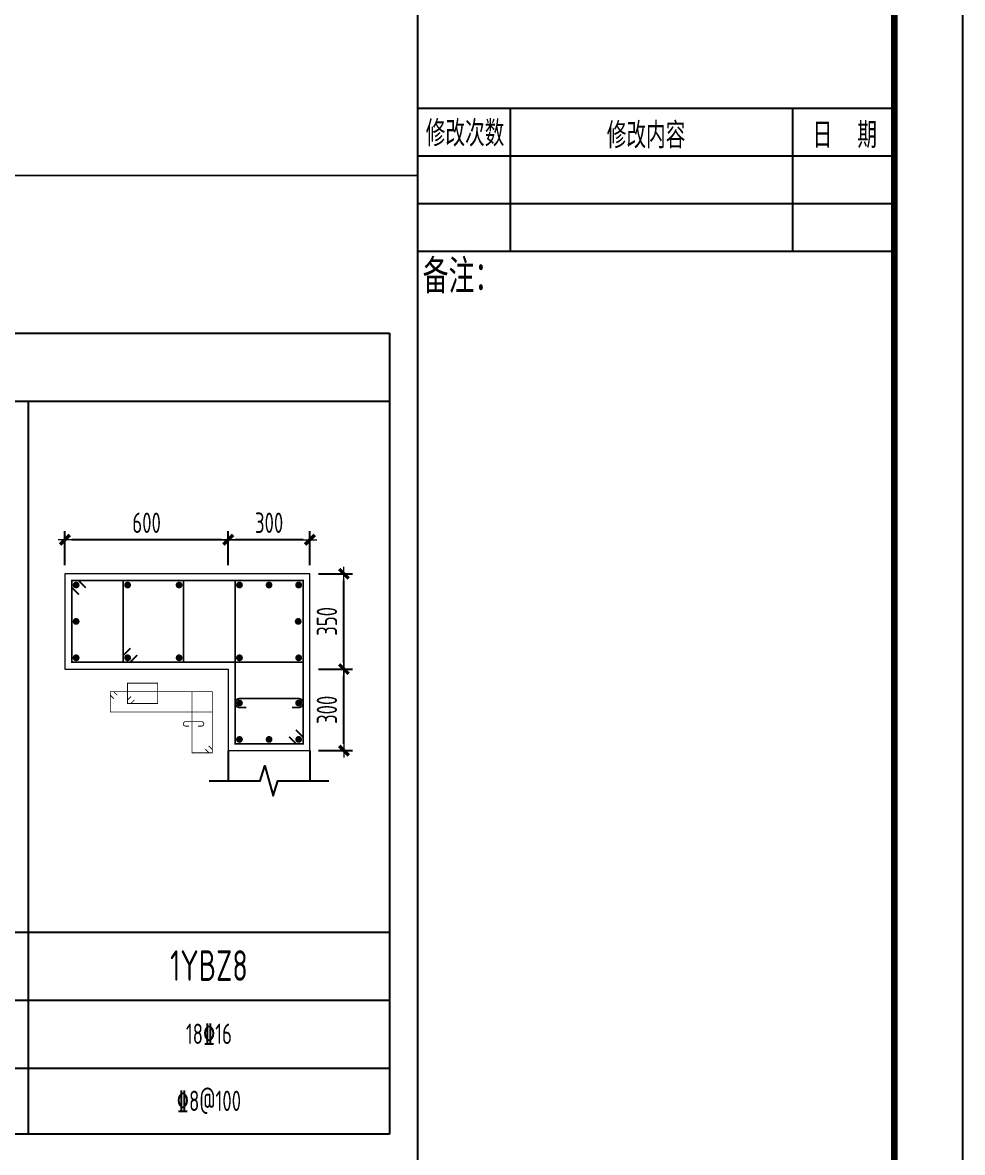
# Model space of a CAD drawing. Extents: x 292423 to 376523, y 106557 to 361882.
# Drawn here: x 362713 to 376523, y 328666 to 345274 of the extents above; entities that cross this region are included whole.
import ezdxf
from ezdxf.enums import TextEntityAlignment as Align

# ---------------------------------------------------------------- set-up
doc = ezdxf.new("R2010")
doc.units = 0
doc.header["$LTSCALE"] = 1000
doc.layers.get('0').update_dxf_attribs({"linetype": 'CONTINUOUS'})
doc.layers.get('Defpoints').update_dxf_attribs({"linetype": 'CONTINUOUS'})
for name, color, linetype in [('1508', 2, 'CONTINUOUS'), ('PUB_TITLE', 4, 'CONTINUOUS'), ('TAB', 7, 'CONTINUOUS'), ('THIN', 7, 'CONTINUOUS'), ('tk', 7, 'CONTINUOUS')]:
    doc.layers.add(name, color=color, linetype=linetype)
for name, color, linetype, lineweight in [('REIN', 6, 'CONTINUOUS', 18), ('Z-柱大样外框', 7, 'ByLayer', 18), ('Z-详图标注', 3, 'CONTINUOUS', 18)]:
    doc.layers.add(name, color=color, linetype=linetype, lineweight=lineweight)
doc.styles.add('HZTXT2', font='tssdeng.shx', dxfattribs={"width": 0.7, "bigfont": 'tssdchn.shx'})
doc.styles.get("Standard").update_dxf_attribs({"font": 'tssdeng.shx', "width": 0.7, "bigfont": 'tssdchn.shx'})
doc.styles.add('TCCAD_Dimension', font='Tssdeng.shx', dxfattribs={"width": 0.7, "bigfont": 'tssdchn.shx'})
doc.dimstyles.new('TCCAD_25_100', dxfattribs={"dimtxt": 300, "dimasz": 100, "dimexe": 125, "dimexo": 125, "dimgap": 100, "dimtad": 1, "dimdec": 0, "dimlfac": 0.25, "dimzin": 0, "dimdsep": 46, "dimtxsty": 'TCCAD_Dimension', "dimblk": '_TCDBK25_100', "dimcen": 0, "dimclrt": 7, "dimadec": 0, "dimazin": 0, "dimtfac": 1, "dimtdec": 0, "dimtix": 1, "dimtmove": 2, "dimatfit": 3, "dimfxl": 1, "dimtolj": 1, "dimtzin": 0, "dimarcsym": 0})

# ---------------------------------------------------------------- blocks, each defined once
blk = doc.blocks.new('_TCDBK25_100')
blk.add_line((-1, 0), (1, 0))
at = {"const_width": 0.5}
blk.add_lwpolyline([(-0.7, -0.7), (0.7, 0.7)], dxfattribs=at)
blk = doc.blocks.new('*D311')
at = {"layer": 'Defpoints', "color": 0}
for p in [(366935, 335772), (367435, 335772), (366935, 334572)]:
    blk.add_point(p, dxfattribs=at)
at = {"layer": 'Z-详图标注', "color": 0, "lineweight": -2}
for p, q in [((367060, 335772), (367560, 335772)), ((367435, 334672), (367435, 335672)), ((367060, 334572), (367560, 334572))]:
    blk.add_line(p, q, dxfattribs=at)
at = {"layer": 'Z-详图标注', "color": 0, "lineweight": -2, "xscale": 100, "yscale": 100, "zscale": 100}
for p, rotation in [((367435, 335772), 90), ((367435, 334572), 270)]:
    blk.add_blockref('_TCDBK25_100', p, dxfattribs=dict(at, rotation=rotation))
at = {"layer": 'Z-详图标注', "color": 7, "insert": (367185, 335172), "char_height": 300, "attachment_point": 5, "rotation": 90, "style": 'TCCAD_Dimension'}
blk.add_mtext('\\A1;300', dxfattribs=at)
blk = doc.blocks.new('*D312')
at = {"layer": 'Defpoints', "color": 0}
for p in [(366935, 337172), (367435, 337172), (366935, 335772)]:
    blk.add_point(p, dxfattribs=at)
at = {"layer": 'Z-详图标注', "color": 0, "lineweight": -2}
for p, q in [((367060, 337172), (367560, 337172)), ((367435, 335872), (367435, 337072)), ((367060, 335772), (367560, 335772))]:
    blk.add_line(p, q, dxfattribs=at)
at = {"layer": 'Z-详图标注', "color": 0, "lineweight": -2, "xscale": 100, "yscale": 100, "zscale": 100}
for p, rotation in [((367435, 337172), 90), ((367435, 335772), 270)]:
    blk.add_blockref('_TCDBK25_100', p, dxfattribs=dict(at, rotation=rotation))
at = {"layer": 'Z-详图标注', "color": 7, "insert": (367185, 336472), "char_height": 300, "attachment_point": 5, "rotation": 90, "style": 'TCCAD_Dimension'}
blk.add_mtext('\\A1;350', dxfattribs=at)
blk = doc.blocks.new('*D313')
at = {"layer": 'Defpoints', "color": 0}
for p in [(365735, 337672), (365735, 337172), (366935, 337172)]:
    blk.add_point(p, dxfattribs=at)
at = {"layer": 'Z-详图标注', "color": 0, "lineweight": -2}
for p, q in [((365735, 337297), (365735, 337797)), ((366835, 337672), (365835, 337672)), ((366935, 337297), (366935, 337797))]:
    blk.add_line(p, q, dxfattribs=at)
at = {"layer": 'Z-详图标注', "color": 0, "lineweight": -2, "xscale": 100, "yscale": 100, "zscale": 100, "rotation": 180}
blk.add_blockref('_TCDBK25_100', (365735, 337672), dxfattribs=at)
at = {"layer": 'Z-详图标注', "color": 0, "lineweight": -2, "xscale": 100, "yscale": 100, "zscale": 100}
blk.add_blockref('_TCDBK25_100', (366935, 337672), dxfattribs=at)
at = {"layer": 'Z-详图标注', "color": 7, "insert": (366335, 337922), "char_height": 300, "attachment_point": 5, "style": 'TCCAD_Dimension'}
blk.add_mtext('\\A1;300', dxfattribs=at)
blk = doc.blocks.new('*D314')
at = {"layer": 'Defpoints', "color": 0}
for p in [(363335, 337672), (363335, 337172), (365735, 337172)]:
    blk.add_point(p, dxfattribs=at)
at = {"layer": 'Z-详图标注', "color": 0, "lineweight": -2}
for p, q in [((363335, 337297), (363335, 337797)), ((365635, 337672), (363435, 337672)), ((365735, 337297), (365735, 337797))]:
    blk.add_line(p, q, dxfattribs=at)
at = {"layer": 'Z-详图标注', "color": 0, "lineweight": -2, "xscale": 100, "yscale": 100, "zscale": 100, "rotation": 180}
blk.add_blockref('_TCDBK25_100', (363335, 337672), dxfattribs=at)
at = {"layer": 'Z-详图标注', "color": 0, "lineweight": -2, "xscale": 100, "yscale": 100, "zscale": 100}
blk.add_blockref('_TCDBK25_100', (365735, 337672), dxfattribs=at)
at = {"layer": 'Z-详图标注', "color": 7, "insert": (364535, 337922), "char_height": 300, "attachment_point": 5, "style": 'TCCAD_Dimension'}
blk.add_mtext('\\A1;600', dxfattribs=at)
blk = doc.blocks.new('A1tk')
at = {"layer": 'PUB_TITLE'}
for p, q in [((76100, 41532), (83100, 41532)), ((77453, 41532), (77453, 39432)), ((81606, 41532), (81606, 39432)), ((76100, 40832), (83100, 40832)), ((76100, 40132), (83100, 40132)), ((76100, 39432), (83100, 39432))]:
    blk.add_line(p, q, dxfattribs=at)
at = {"layer": 'tk'}
blk.add_line((76100, 1000), (76100, 58400), dxfattribs=at)
at = {"layer": 'tk', "color": 5}
blk.add_lwpolyline([(0, 0), (0, 59400), (84100, 59400), (84100, 0)], close=True, dxfattribs=at)
at = {"layer": 'tk', "const_width": 100}
blk.add_lwpolyline([(2500, 1000), (83100, 1000), (83100, 58400), (2500, 58400)], close=True, dxfattribs=at)
at = {"layer": 'PUB_TITLE', "style": 'HZTXT2', "width": 0.8}
for s, height, p in [('修改次数', 380, (76792, 41181)), ('修改内容', 380, (79452, 41154)), ('日  期', 380, (82372, 41154)), ('备注：', 500, (76740, 39089))]:
    blk.add_text(s, height=height, dxfattribs=at).set_placement(p, align=Align.MIDDLE)

msp = doc.modelspace()

# ---------------------------------------------------------------- linework, layer by layer
at = {"layer": 'REIN', "color": 6}
for points, const_width in [([(294922.6, 343025), (368522.6, 343025)], 25), ([(364397.4, 335978.1), (364291.3, 335872), (364191.3, 335872), (364191.3, 337072), (365078, 337072), (365078, 335872), (364191.3, 335872), (364191.3, 335972), (364297.4, 336078.1)], 25), ([(364356.7, 335318.5), (364303.6, 335265.5), (364253.6, 335265.5), (364253.6, 335565.5), (364697, 335565.5), (364697, 335265.5), (364253.6, 335265.5), (364253.6, 335315.5), (364306.7, 335368.5)], 12.5)]:
    msp.add_lwpolyline(points, dxfattribs=dict(at, const_width=const_width))
at = {"layer": 'REIN', "color": 210}
for points, const_width in [([(363540.7, 336866), (363434.7, 336972), (363434.7, 337072), (366834.7, 337072), (366834.7, 335872), (363434.7, 335872), (363434.7, 337072), (363534.7, 337072), (363640.7, 336966)], 25), ([(366728.6, 334878.1), (366834.7, 334772), (366834.7, 334672), (365834.7, 334672), (365834.7, 337072), (366834.7, 337072), (366834.7, 334672), (366734.7, 334672), (366628.6, 334778.1)], 25), ([(364054.4, 335336.4), (364001.4, 335389.4), (364001.4, 335439.4), (365501.4, 335439.4), (365501.4, 335139.4), (364001.4, 335139.4), (364001.4, 335439.4), (364051.4, 335439.4), (364104.4, 335386.4)], 12.5), ([(365448.4, 334642.4), (365501.4, 334589.4), (365501.4, 334539.4), (365201.4, 334539.4), (365201.4, 335439.4), (365501.4, 335439.4), (365501.4, 334539.4), (365451.4, 334539.4), (365398.4, 334592.4)], 12.5)]:
    msp.add_lwpolyline(points, dxfattribs=dict(at, const_width=const_width))
at = {"layer": 'REIN', "color": 6, "const_width": 50}
for points in [[(363474.7, 337007, 1), (363524.7, 337007, 1)], [(364231.3, 337007, 1), (364281.3, 337007, 1)], [(364988, 337007, 1), (365038, 337007, 1)], [(365874.7, 337007, 1), (365924.7, 337007, 1)], [(366309.7, 337007, 1), (366359.7, 337007, 1)], [(366744.7, 337007, 1), (366794.7, 337007, 1)], [(363474.7, 336472, 1), (363524.7, 336472, 1)], [(366737.9, 336472, 1), (366787.9, 336472, 1)], [(363474.7, 335937, 1), (363524.7, 335937, 1)], [(364231.3, 335937, 1), (364281.3, 335937, 1)], [(364988, 335937, 1), (365038, 335937, 1)], [(365874.7, 335937, 1), (365924.7, 335937, 1)], [(366744.7, 335937, 1), (366794.7, 335937, 1)], [(365874.7, 335272, 1), (365924.7, 335272, 1)], [(366744.7, 335272, 1), (366794.7, 335272, 1)], [(365874.7, 334737, 1), (365924.7, 334737, 1)], [(366309.7, 334737, 1), (366359.7, 334737, 1)], [(366744.7, 334737, 1), (366794.7, 334737, 1)]]:
    msp.add_lwpolyline(points, format="xyb", close=True, dxfattribs=at)
at = {"layer": 'REIN', "color": 6}
for points, const_width in [([(365999.7, 335207), (365899.7, 335207, -1), (365899.7, 335337), (366769.7, 335337, -1), (366769.7, 335207), (366669.7, 335207)], 25), ([(365157.8, 334933), (365107.8, 334933, -1), (365107.8, 334998), (365342.8, 334998, -1), (365342.8, 334933), (365292.8, 334933)], 12.5)]:
    msp.add_lwpolyline(points, format="xyb", dxfattribs=dict(at, const_width=const_width))
at = {"layer": 'TAB'}
for p, q in [((295391.9, 340710.3), (368105.7, 340710.3)), ((368105.7, 340710.3), (368105.7, 328932.4)), ((297191.9, 339710.3), (368105.7, 339710.3)), ((362795.8, 339710.3), (362795.8, 328932.4)), ((297191.9, 331904.4), (368105.7, 331904.4)), ((297191.9, 330904.4), (368105.7, 330904.4)), ((297191.9, 330904.4), (368105.7, 330904.4)), ((297191.9, 329904.4), (368105.7, 329904.4))]:
    msp.add_line(p, q, dxfattribs=at)
msp.add_lwpolyline([(368105.7, 328932.4), (295391.9, 328932.4), (295391.9, 339710.3), (297191.9, 339710.3), (297191.9, 328932.4)], dxfattribs=at)
at = {"layer": 'THIN'}
for p, q in [((365734.7, 334572), (365734.7, 334127.4)), ((366934.7, 334572), (366934.7, 334127.4))]:
    msp.add_line(p, q, dxfattribs=at)
msp.add_lwpolyline([(365454.7, 334127.4), (366204.7, 334127.4), (366274.7, 334347.4), (366394.7, 333907.4), (366464.7, 334127.4), (367214.7, 334127.4)], dxfattribs=at)
at = {"layer": 'Z-柱大样外框'}
msp.add_lwpolyline([(363334.7, 337172), (363334.7, 335772), (365734.7, 335772), (365734.7, 334572), (366934.7, 334572), (366934.7, 337172), (363334.7, 337172)], close=True, dxfattribs=at)

# ---------------------------------------------------------------- block references
at = {"layer": '1508'}
msp.add_blockref('A1tk', (292422.6, 302482.4), dxfattribs=at)

# ---------------------------------------------------------------- texts
at = {"layer": 'TAB', "width": 0.7}
for s, height, p in [('1YBZ8', 450, (365450.8, 331413.1)), ('18%%13216', 300, (365450.8, 330410.2)), ('%%1328@100', 300, (365450.8, 329424.2))]:
    msp.add_text(s, height=height, dxfattribs=at).set_placement(p, align=Align.MIDDLE_CENTER)

# ---------------------------------------------------------------- dimensions: what is measured, and where the dimension line sits
at = {"layer": 'Z-详图标注'}
for base, p1, p2, angle, picture, middle in [((363334.7, 337672), (365734.7, 337172), (363334.7, 337172), 180, '*D314', (364534.7, 337922)), ((365734.7, 337672), (366934.7, 337172), (365734.7, 337172), 180, '*D313', (366334.7, 337922)), ((367434.7, 337172), (366934.7, 335772), (366934.7, 337172), 90, '*D312', (367184.7, 336472)), ((367434.7, 335772), (366934.7, 334572), (366934.7, 335772), 90, '*D311', (367184.7, 335172))]:
    dim = msp.add_linear_dim(base=base, p1=p1, p2=p2, angle=angle, dimstyle='TCCAD_25_100', dxfattribs=at)
    dim.commit()
    dim.dimension.update_dxf_attribs({"geometry": picture, "text_midpoint": middle})

doc.saveas('drawing.dxf')
